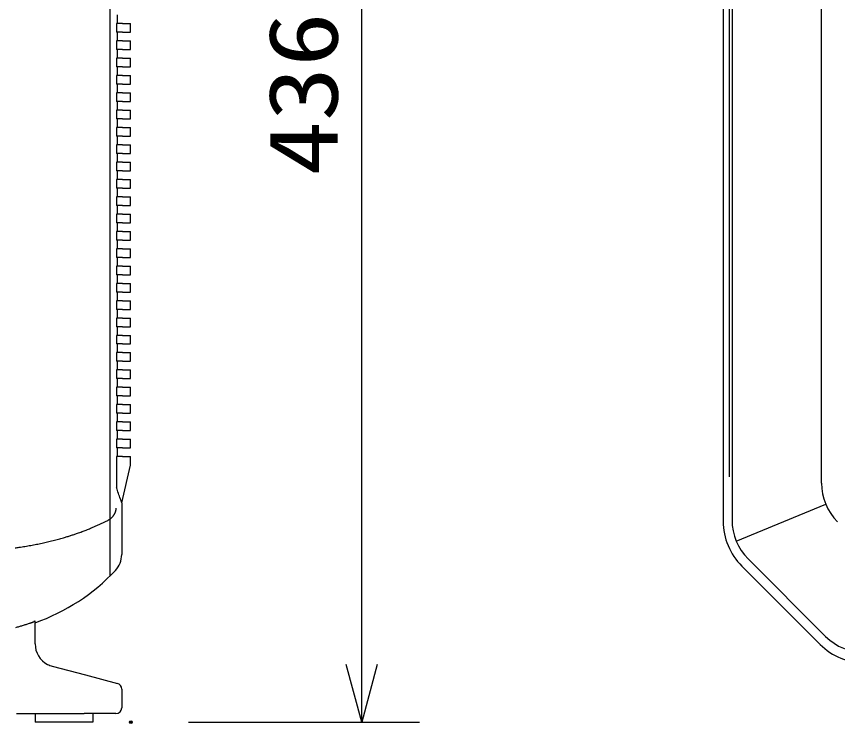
# Model space of a CAD drawing. Units: millimetres, scale not verified. Extents: x -63 to 63, y -57 to 57.
# Drawn here: x -19.7 to 8.75, y -8.68 to 15.81 of the extents above; entities that cross this region are included whole.
import ezdxf
from ezdxf.enums import TextEntityAlignment as Align

# ---------------------------------------------------------------- set-up
doc = ezdxf.new("R2010")
doc.units = ezdxf.units.MM
doc.header["$LTSCALE"] = 0.190236
doc.header["$PDMODE"] = 32
doc.header["$PDSIZE"] = 0.0951
doc.linetypes.add('LONG_DASHED2', pattern=[13, 12, -1])
doc.layers.add('0-3_GAIKEI', color=7, linetype='Continuous')
doc.layers.add('0-4_SUNPO', color=3, linetype='Continuous')
doc.styles.add('ＭＳ ゴシック', font='')
doc.styles.get('ＭＳ ゴシック').set_extended_font_data('MS Gothic')

# ---------------------------------------------------------------- blocks, each defined once
blk = doc.blocks.new('_OPEN30')
at = {"layer": '0-4_SUNPO', "color": 7}
blk.add_line((0, 0), (-1, 0), dxfattribs=at)
blk.add_lwpolyline([(-1, 0.26795), (0, 0), (-1, -0.26795)], dxfattribs=at)

msp = doc.modelspace()

# ---------------------------------------------------------------- linework, layer by layer
at = {"layer": '0-3_GAIKEI', "color": 3}
for p, q in [((-7.7361, -6.6363), (-7.7361, 33.0137)), ((-13.7361, -8.6363), (-5.736, -8.6363))]:
    msp.add_line(p, q, dxfattribs=at)
at = {"layer": '0-3_GAIKEI'}
for p, q in [((-16.4634, 26.0056), (-16.4634, -3.5782)), ((4.7919, 23.8895), (4.7919, -1.6751)), ((4.9968, 22.825), (4.9968, 4.1637)), ((5.0968, 22.7977), (5.0968, -1.6353)), ((8.1968, -0.3513), (8.1968, 22.7066)), ((-16.2072, 15.8637), (-16.2072, 15.5637)), ((-16.2072, 15.5637), (-16.2305, 15.5637)), ((-16.2305, 15.5637), (-16.2305, 15.2637)), ((-16.2072, 15.2637), (-16.2305, 15.2637)), ((-16.2072, 15.2637), (-16.2072, 14.9637)), ((-16.2072, 14.9637), (-16.2305, 14.9637)), ((-16.2305, 14.9637), (-16.2305, 14.6637)), ((-16.2072, 14.6637), (-16.2305, 14.6637)), ((-16.2072, 14.6637), (-16.2072, 14.3637)), ((-16.2072, 14.3637), (-16.2305, 14.3637)), ((-16.2305, 14.3637), (-16.2305, 14.0637)), ((-16.2072, 14.0637), (-16.2305, 14.0637)), ((-16.2072, 14.0637), (-16.2072, 13.7637)), ((-16.2072, 13.7637), (-16.2305, 13.7637)), ((-16.2305, 13.7637), (-16.2305, 13.4637)), ((-16.2072, 13.4637), (-16.2305, 13.4637)), ((-16.2072, 13.4637), (-16.2072, 13.1637)), ((-16.2072, 13.1637), (-16.2305, 13.1637)), ((-16.2305, 13.1637), (-16.2305, 12.8637)), ((-16.2072, 12.8637), (-16.2305, 12.8637)), ((-16.2072, 12.8637), (-16.2072, 12.5637)), ((-16.2072, 12.5637), (-16.2305, 12.5637)), ((-16.2305, 12.5637), (-16.2305, 12.2637)), ((-16.2072, 12.2637), (-16.2305, 12.2637)), ((-16.2072, 12.2637), (-16.2072, 11.9637)), ((-16.2072, 11.9637), (-16.2305, 11.9637)), ((-16.2305, 11.9637), (-16.2305, 11.6637)), ((-16.2072, 11.6637), (-16.2305, 11.6637)), ((-16.2072, 11.6637), (-16.2072, 11.3637)), ((-16.2072, 11.3637), (-16.2305, 11.3637)), ((-16.2305, 11.3637), (-16.2305, 11.0637)), ((-16.2072, 11.0637), (-16.2305, 11.0637)), ((-16.2072, 11.0637), (-16.2072, 10.7637)), ((-16.2072, 10.7637), (-16.2305, 10.7637)), ((-16.2305, 10.7637), (-16.2305, 10.4637)), ((-16.2072, 10.4637), (-16.2305, 10.4637)), ((-16.2072, 10.4637), (-16.2072, 10.1637)), ((-16.2072, 10.1637), (-16.2305, 10.1637)), ((-16.2305, 10.1637), (-16.2305, 9.8637)), ((-16.2072, 9.8637), (-16.2305, 9.8637)), ((-16.2072, 9.8637), (-16.2072, 9.5637)), ((-16.2072, 9.5637), (-16.2305, 9.5637)), ((-16.2305, 9.5637), (-16.2305, 9.2637)), ((-16.2072, 9.2637), (-16.2305, 9.2637)), ((-16.2072, 9.2637), (-16.2072, 8.9637)), ((-16.2072, 8.9637), (-16.2305, 8.9637)), ((-16.2305, 8.9637), (-16.2305, 8.6637)), ((-16.2072, 8.6637), (-16.2305, 8.6637)), ((-16.2072, 8.6637), (-16.2072, 8.3637)), ((-16.2072, 8.3637), (-16.2305, 8.3637)), ((-16.2305, 8.3637), (-16.2305, 8.0637)), ((-16.2072, 8.0637), (-16.2305, 8.0637)), ((-16.2072, 8.0637), (-16.2072, 7.7637)), ((-16.2072, 7.7637), (-16.2305, 7.7637)), ((-16.2305, 7.7637), (-16.2305, 7.4637)), ((-16.2072, 7.4637), (-16.2305, 7.4637)), ((-16.2072, 7.4637), (-16.2072, 7.1637)), ((-16.2072, 7.1637), (-16.2305, 7.1637)), ((-16.2305, 7.1637), (-16.2305, 6.8637)), ((-16.2072, 6.8637), (-16.2305, 6.8637)), ((-16.2072, 6.8637), (-16.2072, 6.5637)), ((-16.2072, 6.5637), (-16.2305, 6.5637)), ((-16.2305, 6.5637), (-16.2305, 6.2637)), ((-16.2072, 6.2637), (-16.2305, 6.2637)), ((-16.2072, 6.2637), (-16.2072, 5.9637)), ((-16.2072, 5.9637), (-16.2305, 5.9637)), ((-16.2305, 5.9637), (-16.2305, 5.6637)), ((-16.2072, 5.6637), (-16.2305, 5.6637)), ((-16.2072, 5.6637), (-16.2072, 5.3637)), ((-16.2072, 5.3637), (-16.2305, 5.3637)), ((-16.2305, 5.3637), (-16.2305, 5.0637)), ((-16.2072, 5.0637), (-16.2305, 5.0637)), ((-16.2072, 5.0637), (-16.2072, 4.7637)), ((-16.2072, 4.7637), (-16.2305, 4.7637)), ((-16.2305, 4.7637), (-16.2305, 4.4637)), ((-16.2072, 4.4637), (-16.2305, 4.4637)), ((-16.2072, 4.4637), (-16.2072, 4.1637)), ((-16.2072, 4.1637), (-16.2305, 4.1637)), ((-16.2305, 4.1637), (-16.2305, 3.8637)), ((4.9968, 4.1637), (4.9968, 4.0637)), ((4.9968, 4.0637), (4.9968, 3.8137)), ((-16.2072, 3.8637), (-16.2305, 3.8637)), ((-16.2072, 3.8637), (-16.2072, 3.5637)), ((4.9968, 3.8137), (4.9968, 0.2137)), ((-16.2072, 3.5637), (-16.2305, 3.5637)), ((-16.2305, 3.5637), (-16.2305, 3.2637)), ((-16.2072, 3.2637), (-16.2305, 3.2637)), ((-16.2072, 3.2637), (-16.2072, 2.9637)), ((-16.2072, 2.9637), (-16.2305, 2.9637)), ((-16.2305, 2.9637), (-16.2305, 2.6637)), ((-16.2072, 2.6637), (-16.2305, 2.6637)), ((-16.2072, 2.6637), (-16.2072, 2.3637)), ((-16.2072, 2.3637), (-16.2305, 2.3637)), ((-16.2305, 2.3637), (-16.2305, 2.0637)), ((-16.2072, 2.0637), (-16.2305, 2.0637)), ((-16.2072, 2.0637), (-16.2072, 1.7637)), ((-16.2072, 1.7637), (-16.2305, 1.7637)), ((-16.2305, 1.7637), (-16.2305, 1.4637)), ((-16.2072, 1.4637), (-16.2305, 1.4637)), ((-16.2072, 1.4637), (-16.2072, 1.1637)), ((-16.2072, 0.8637), (-16.2305, 0.8637)), ((-16.2072, 0.8637), (-16.2072, 0.5637)), ((-16.2305, 0.5637), (-16.2305, -0.5163)), ((4.9968, 0.2137), (4.9968, -0.0363)), ((4.9968, -0.0363), (4.9968, -0.1363)), ((-16.0509, -1.0363), (-16.0509, -2.8305)), ((5.2414, -2.3624), (8.3414, -1.0784)), ((8.3403, -5.6658), (5.6533, -2.9788)), ((8.1475, -5.942), (5.4362, -3.2308)), ((-19.0509, -5.1901), (-19.0509, -5.1403)), ((-19.0509, -5.9217), (-19.0509, -5.1901)), ((-18.457, -6.6947), (-17.3096, -7.0006)), ((-17.3096, -7.0006), (-16.1994, -7.2967)), ((-16.0509, -7.4899), (-16.0509, -8.1363)), ((-19.7009, -8.3363), (-19.0509, -8.3363)), ((-19.0509, -8.3363), (-19.0509, -8.6363)), ((-19.0509, -8.3363), (-18.6957, -8.3363)), ((-18.6957, -8.3363), (-17.3502, -8.3363)), ((-17.0509, -8.3363), (-17.3502, -8.3363)), ((-17.0509, -8.3363), (-17.0509, -8.6363)), ((-16.2509, -8.3363), (-17.0509, -8.3363)), ((-17.0509, -8.6363), (-19.0509, -8.6363))]:
    msp.add_line(p, q, dxfattribs=at)
at = {"layer": '0-3_GAIKEI', "color": 1}
for p, q in [((-16.0256, 15.5637), (-16.2072, 15.5637)), ((-16.0256, 15.5637), (-15.7509, 15.5637)), ((-15.7509, 15.2637), (-15.7509, 15.5637)), ((-16.0256, 15.2637), (-16.2072, 15.2637)), ((-16.0256, 15.2637), (-15.7509, 15.2637)), ((-16.0256, 14.9637), (-16.2072, 14.9637)), ((-16.0256, 14.9637), (-15.7509, 14.9637)), ((-15.7509, 14.6637), (-15.7509, 14.9637)), ((-16.0256, 14.6637), (-16.2072, 14.6637)), ((-16.0256, 14.6637), (-15.7509, 14.6637)), ((-16.0256, 14.3637), (-16.2072, 14.3637)), ((-16.0256, 14.3637), (-15.7509, 14.3637)), ((-15.7509, 14.0637), (-15.7509, 14.3637)), ((-16.0256, 14.0637), (-16.2072, 14.0637)), ((-16.0256, 14.0637), (-15.7509, 14.0637)), ((-16.0256, 13.7637), (-16.2072, 13.7637)), ((-16.0256, 13.7637), (-15.7509, 13.7637)), ((-15.7509, 13.4637), (-15.7509, 13.7637)), ((-16.0256, 13.4637), (-16.2072, 13.4637)), ((-16.0256, 13.4637), (-15.7509, 13.4637)), ((-16.0256, 13.1637), (-16.2072, 13.1637)), ((-16.0256, 13.1637), (-15.7509, 13.1637)), ((-15.7509, 12.8637), (-15.7509, 13.1637)), ((-16.0256, 12.8637), (-16.2072, 12.8637)), ((-16.0256, 12.8637), (-15.7509, 12.8637)), ((-16.0256, 12.5637), (-16.2072, 12.5637)), ((-16.0256, 12.5637), (-15.7509, 12.5637)), ((-15.7509, 12.2637), (-15.7509, 12.5637)), ((-16.0256, 12.2637), (-16.2072, 12.2637)), ((-16.0256, 12.2637), (-15.7509, 12.2637)), ((-16.0256, 11.9637), (-16.2072, 11.9637)), ((-16.0256, 11.9637), (-15.7509, 11.9637)), ((-15.7509, 11.6637), (-15.7509, 11.9637)), ((-16.0256, 11.6637), (-16.2072, 11.6637)), ((-16.0256, 11.6637), (-15.7509, 11.6637)), ((-16.0256, 11.3637), (-16.2072, 11.3637)), ((-16.0256, 11.3637), (-15.7509, 11.3637)), ((-15.7509, 11.0637), (-15.7509, 11.3637)), ((-16.0256, 11.0637), (-16.2072, 11.0637)), ((-16.0256, 11.0637), (-15.7509, 11.0637)), ((-16.0256, 10.7637), (-16.2072, 10.7637)), ((-16.0256, 10.7637), (-15.7509, 10.7637)), ((-15.7509, 10.4637), (-15.7509, 10.7637)), ((-16.0256, 10.4637), (-16.2072, 10.4637)), ((-16.0256, 10.4637), (-15.7509, 10.4637)), ((-16.0256, 10.1637), (-16.2072, 10.1637)), ((-16.0256, 10.1637), (-15.7509, 10.1637)), ((-15.7509, 9.8637), (-15.7509, 10.1637)), ((-16.0256, 9.8637), (-16.2072, 9.8637)), ((-16.0256, 9.8637), (-15.7509, 9.8637)), ((-16.0256, 9.5637), (-16.2072, 9.5637)), ((-16.0256, 9.5637), (-15.7509, 9.5637)), ((-15.7509, 9.2637), (-15.7509, 9.5637)), ((-16.0256, 9.2637), (-16.2072, 9.2637)), ((-16.0256, 9.2637), (-15.7509, 9.2637)), ((-16.0256, 8.9637), (-16.2072, 8.9637)), ((-16.0256, 8.9637), (-15.7509, 8.9637)), ((-15.7509, 8.6637), (-15.7509, 8.9637)), ((-16.0256, 8.6637), (-16.2072, 8.6637)), ((-16.0256, 8.6637), (-15.7509, 8.6637)), ((-16.0256, 8.3637), (-16.2072, 8.3637)), ((-16.0256, 8.3637), (-15.7509, 8.3637)), ((-15.7509, 8.0637), (-15.7509, 8.3637)), ((-16.0256, 8.0637), (-16.2072, 8.0637)), ((-16.0256, 8.0637), (-15.7509, 8.0637)), ((-16.0256, 7.7637), (-16.2072, 7.7637)), ((-16.0256, 7.7637), (-15.7509, 7.7637)), ((-15.7509, 7.4637), (-15.7509, 7.7637)), ((-16.0256, 7.4637), (-16.2072, 7.4637)), ((-16.0256, 7.4637), (-15.7509, 7.4637)), ((-16.0256, 7.1637), (-16.2072, 7.1637)), ((-16.0256, 7.1637), (-15.7509, 7.1637)), ((-15.7509, 6.8637), (-15.7509, 7.1637)), ((-16.0256, 6.8637), (-16.2072, 6.8637)), ((-16.0256, 6.8637), (-15.7509, 6.8637)), ((-16.0256, 6.5637), (-16.2072, 6.5637)), ((-16.0256, 6.5637), (-15.7509, 6.5637)), ((-15.7509, 6.2637), (-15.7509, 6.5637)), ((-16.0256, 6.2637), (-16.2072, 6.2637)), ((-16.0256, 6.2637), (-15.7509, 6.2637)), ((-16.0256, 5.9637), (-16.2072, 5.9637)), ((-16.0256, 5.9637), (-15.7509, 5.9637)), ((-15.7509, 5.6637), (-15.7509, 5.9637)), ((-16.0256, 5.6637), (-16.2072, 5.6637)), ((-16.0256, 5.6637), (-15.7509, 5.6637)), ((-16.0256, 5.3637), (-16.2072, 5.3637)), ((-16.0256, 5.3637), (-15.7509, 5.3637)), ((-15.7509, 5.0637), (-15.7509, 5.3637)), ((-16.0256, 5.0637), (-16.2072, 5.0637)), ((-16.0256, 5.0637), (-15.7509, 5.0637)), ((-16.0256, 4.7637), (-16.2072, 4.7637)), ((-16.0256, 4.7637), (-15.7509, 4.7637)), ((-15.7509, 4.4637), (-15.7509, 4.7637)), ((-16.0256, 4.4637), (-16.2072, 4.4637)), ((-16.0256, 4.4637), (-15.7509, 4.4637)), ((-16.0256, 4.1637), (-16.2072, 4.1637)), ((-16.0256, 4.1637), (-15.7509, 4.1637)), ((-15.7509, 3.8637), (-15.7509, 4.1637)), ((-16.0256, 3.8637), (-16.2072, 3.8637)), ((-16.0256, 3.8637), (-15.7509, 3.8637)), ((-16.0256, 3.5637), (-16.2072, 3.5637)), ((-16.0256, 3.5637), (-15.7509, 3.5637)), ((-15.7509, 3.2637), (-15.7509, 3.5637)), ((-16.0256, 3.2637), (-16.2072, 3.2637)), ((-16.0256, 3.2637), (-15.7509, 3.2637)), ((-16.0256, 2.9637), (-16.2072, 2.9637)), ((-16.0256, 2.9637), (-15.7509, 2.9637)), ((-15.7509, 2.6637), (-15.7509, 2.9637)), ((-16.0256, 2.6637), (-16.2072, 2.6637)), ((-16.0256, 2.6637), (-15.7509, 2.6637)), ((-16.0256, 2.3637), (-16.2072, 2.3637)), ((-16.0256, 2.3637), (-15.7509, 2.3637)), ((-15.7509, 2.0637), (-15.7509, 2.3637)), ((-16.0256, 2.0637), (-16.2072, 2.0637)), ((-16.0256, 2.0637), (-15.7509, 2.0637)), ((-16.0256, 1.7637), (-16.2072, 1.7637)), ((-16.0256, 1.7637), (-15.7509, 1.7637)), ((-15.7509, 1.4637), (-15.7509, 1.7637)), ((-16.0256, 1.4637), (-16.2072, 1.4637)), ((-16.0256, 1.4637), (-15.7509, 1.4637)), ((-16.0256, 1.1637), (-16.2072, 1.1637)), ((-16.0256, 1.1637), (-15.7509, 1.1637)), ((-15.7509, 0.8637), (-15.7509, 1.1637)), ((-16.0256, 0.8637), (-16.2072, 0.8637)), ((-16.0256, 0.8637), (-15.7509, 0.8637)), ((-16.2072, 0.5637), (-16.2305, 0.5637)), ((-16.0256, 0.5637), (-16.2072, 0.5637)), ((-16.0256, 0.5637), (-15.7509, 0.5637)), ((-15.7509, 0.2637), (-15.7509, 0.5637)), ((-16.0509, -1.0363), (-15.7509, 0.2637))]:
    msp.add_line(p, q, dxfattribs=at)
at = {"layer": '0-3_GAIKEI', "linetype": 'LONG_DASHED2'}
for p, q in [((4.9968, 4.1637), (4.9968, 4.0637)), ((4.9968, 4.0637), (4.9968, 3.8137)), ((4.9968, 3.8137), (4.9968, 0.2137)), ((4.9968, 0.2137), (4.9968, -0.0363)), ((4.9968, -0.0363), (4.9968, -0.1363))]:
    msp.add_line(p, q, dxfattribs=at)
at = {"layer": '0-3_GAIKEI'}
msp.add_lwpolyline([(-16.2072, 1.1637), (-16.2305, 1.1637), (-16.2305, 0.8637)], dxfattribs=at)
for centre, radius, start, end in [((-4226.1121, -1454.7273), 4453.9682, 19.05369, 19.05635), ((10.0968, -0.3513), 1.9, 179.99996, 224.99999), ((-4225.9101, -1454.6575), 4453.7545, 19.05104, 19.05369), ((-4225.7663, -1454.6079), 4453.6023, 19.05015, 19.05104), ((-4225.7647, -1454.6073), 4453.6006, 19.04927, 19.05015), ((-16.7362, -1.1792), 0.5008, 330.69328, 332.30162), ((-16.7274, -1.1838), 0.4909, 332.30167, 333.93009), ((-16.719, -1.1879), 0.4815, 333.93015, 335.57829), ((-16.711, -1.1915), 0.4728, 335.57835, 337.24575), ((-16.7035, -1.1947), 0.4645, 337.24583, 338.93193), ((-16.6963, -1.1974), 0.4569, 338.93202, 340.6362), ((-16.6897, -1.1998), 0.4498, 340.6363, 342.35783), ((-16.6835, -1.2017), 0.4434, 342.35793, 344.09598), ((-16.6778, -1.2034), 0.4375, 344.09609, 345.84974), ((-16.6727, -1.2047), 0.4321, 345.84986, 347.61808), ((-16.6681, -1.2057), 0.4274, 347.61821, 349.3999), ((-16.664, -1.2064), 0.4233, 349.40004, 351.19399), ((-16.6605, -1.207), 0.4198, 351.19413, 352.99904), ((-16.6577, -1.2073), 0.4169, 352.9992, 354.81368), ((-16.6554, -1.2075), 0.4146, 354.81385, 356.63646), ((-16.6537, -1.2076), 0.4129, 356.63663, 358.46585), ((-19.747, 4.527), 6.9571, 295.89031, 296.80979), ((-19.6341, 4.3036), 6.7068, 296.8097, 297.75162), ((-19.5607, 4.1634), 6.5486, 297.7543, 298.02572), ((-19.5276, 4.1014), 6.4783, 298.02572, 298.29908), ((-16.8983, -1.0371), 0.7177, 308.00093, 309.35038), ((-16.8875, -1.0503), 0.7006, 309.35033, 310.72033), ((-16.8765, -1.0631), 0.6838, 310.72028, 312.11156), ((-16.8654, -1.0754), 0.6672, 312.11151, 313.52478), ((-16.8542, -1.0871), 0.651, 313.52473, 314.96068), ((-16.843, -1.0984), 0.6351, 314.96064, 316.41994), ((-16.8317, -1.1091), 0.6196, 316.4199, 317.90321), ((-16.8205, -1.1193), 0.6044, 317.90317, 319.41107), ((-16.8093, -1.1288), 0.5897, 319.41104, 320.94409), ((-16.7982, -1.1378), 0.5754, 320.94407, 322.50277), ((-16.7872, -1.1463), 0.5616, 322.50275, 324.08752), ((-16.7764, -1.1541), 0.5483, 324.08751, 325.6987), ((-16.7659, -1.1613), 0.5355, 325.69871, 327.33657), ((-16.7556, -1.1679), 0.5232, 327.33659, 329.00129), ((-16.7456, -1.1739), 0.5115, 329.00132, 330.69289), ((6.9919, -1.6751), 2.2, 180, 225), ((6.9968, -1.6353), 1.9, 179.99999, 224.99999), ((-20.4163, 6.0674), 8.6374, 290.23875, 291.30847), ((-20.29, 5.7435), 8.2896, 291.30829, 292.40694), ((-20.174, 5.4616), 7.9848, 292.40852, 293.25115), ((-20.0712, 5.2225), 7.7246, 293.25108, 294.11211), ((-19.9657, 4.9868), 7.4663, 294.11201, 294.99112), ((-19.8577, 4.755), 7.2106, 294.99104, 295.89042), ((-20.9574, 7.7125), 10.3697, 285.15886, 286.20459), ((-20.872, 7.4175), 10.0625, 286.20616, 286.93585), ((-20.798, 7.1748), 9.8088, 286.93578, 287.6775), ((-20.7197, 6.929), 9.5508, 287.67745, 288.43095), ((-20.6385, 6.6854), 9.2941, 288.43088, 289.19764), ((-20.5368, 6.3942), 8.9856, 289.19608, 290.23892), ((-21.4345, 9.888), 12.5981, 278.35308, 279.28168), ((-21.391, 9.6223), 12.3288, 279.28152, 280.2229), ((-21.3398, 9.3385), 12.0405, 280.22278, 281.17688), ((-21.2806, 9.0388), 11.735, 281.17672, 282.1465), ((-21.2127, 8.7236), 11.4126, 282.14635, 283.13183), ((-21.1363, 8.3964), 11.0766, 283.13166, 284.13608), ((-21.0514, 8.0594), 10.729, 284.13591, 285.15905), ((-21.4714, 10.141), 12.8538, 277.70722, 278.03016), ((-21.4596, 10.0568), 12.7687, 278.03015, 278.35446), ((-16.8509, -2.8305), 0.8, 316.78722, 0), ((-21.3696, 1.4148), 7, 289.34387, 316.78722), ((-21.5117, 1.4171), 7.0022, 284.80413, 285.31295), ((-21.5116, 1.4168), 7.002, 285.31295, 285.82179), ((-21.5115, 1.4166), 7.0017, 285.82179, 286.33065), ((-21.5114, 1.4163), 7.0014, 286.33065, 286.83784), ((-21.5114, 1.416), 7.0012, 286.83784, 287.34503), ((-21.5113, 1.4158), 7.0009, 287.34503, 287.85223), ((-21.5112, 1.4155), 7.0006, 287.85223, 288.35944), ((-21.5111, 1.4153), 7.0004, 288.35944, 288.86668), ((-22.245, 3.563), 9.27, 288.86671, 288.93053), ((-22.2659, 3.6236), 9.3341, 288.93054, 288.99293), ((-22.2939, 3.7052), 9.4204, 288.99294, 289.05377), ((-22.3304, 3.8107), 9.532, 289.05378, 289.11296), ((-22.3764, 3.9435), 9.6726, 289.11297, 289.17036), ((-22.4337, 4.1082), 9.8469, 289.17036, 289.22584), ((-22.4996, 4.2972), 10.0471, 289.22583, 289.27269), ((-22.576, 4.5158), 10.2786, 289.2727, 289.31748), ((-22.6677, 4.7774), 10.5559, 289.31748, 289.36008), ((-22.7793, 5.0949), 10.8924, 289.36009, 289.40039), ((-22.917, 5.4861), 11.3072, 289.4004, 289.43825), ((-23.0904, 5.9772), 11.828, 289.43826, 289.47351), ((-23.3132, 6.6075), 12.4965, 289.47353, 289.506), ((-23.6078, 7.4391), 13.3788, 289.50602, 289.5355), ((-24.0115, 8.5767), 14.5858, 289.53552, 289.56179), ((-24.592, 10.2105), 16.3197, 289.56181, 289.58457), ((-25.4875, 12.7274), 18.9912, 289.5846, 289.60354), ((-27.0281, 17.053), 23.5829, 289.60357, 289.61833), ((-29.9208, 25.1687), 32.1987, 289.61825, 289.62688), ((-36.9674, 44.9283), 53.1772, 289.62691, 289.63196), ((6.6436, -77.3116), 76.6092, 109.62989, 109.63315), ((-9.2388, -32.782), 29.332, 109.62174, 109.62994), ((-13.4836, -20.8753), 16.6913, 109.60801, 109.62181), ((-15.4379, -15.3895), 10.8677, 109.58783, 109.60809), ((-16.5511, -12.2611), 7.5472, 109.56017, 109.58793), ((-17.2616, -10.2613), 5.4249, 109.52366, 109.5603), ((-17.7475, -8.891), 3.9711, 109.47656, 109.52383), ((-18.0947, -7.9091), 2.9295, 109.41659, 109.4768), ((-18.3361, -7.2244), 2.2036, 109.35253, 109.41639), ((-18.5083, -6.7342), 1.684, 109.27395, 109.35283), ((-18.6447, -6.344), 1.2707, 109.17645, 109.27437), ((-18.7528, -6.033), 0.9413, 109.05432, 109.17706), ((-18.8381, -5.7861), 0.6801, 108.89919, 109.05525), ((-18.9044, -5.5923), 0.4754, 108.69817, 108.90065), ((-18.9549, -5.4432), 0.3179, 108.43051, 108.70062), ((-18.9888, -5.3414), 0.2106, 108.14163, 108.42918), ((-19.0115, -5.272), 0.1376, 107.7511, 108.14596), ((-19.0283, -5.2198), 0.0827, 107.18773, 107.75966), ((-19.0397, -5.1828), 0.0441, 106.31073, 107.20713), ((-19.0463, -5.16), 0.0203, 104.93516, 106.34184), ((-19.0497, -5.1473), 0.00719, 102.13058, 105.08851), ((-19.0507, -5.1426), 0.00237, 98.97524, 101.94768), ((-19.051, -5.1404), 0.00017, 77.33821, 94.6605), ((-19.0509, -5.1411), 0.00083, 93.13007, 99.28559), ((-19.0509, -5.1403), 0.00002, 9.30913, 83.07404), ((9.6838, -4.3223), 1.9, 225.00001, 270.00001), ((-18.2509, -5.9217), 0.8, 180, 242.62596), ((9.7032, -4.3864), 2.2, 225, 270), ((-18.2509, -5.9217), 0.8, 242.62596, 255.06858), ((-16.2509, -7.4899), 0.2, 0, 75.06858), ((-16.2509, -8.1363), 0.2, 270, 0)]:
    msp.add_arc(centre, radius, start, end, dxfattribs=at)
at = {"layer": '0-4_SUNPO', "color": 7}
msp.add_point((-15.7361, -8.6363), dxfattribs=at)

# ---------------------------------------------------------------- block references
at = {"layer": '0-3_GAIKEI', "xscale": 2, "yscale": 2, "rotation": 270}
msp.add_blockref('_OPEN30', (-7.7361, -8.6363), dxfattribs=at)

# ---------------------------------------------------------------- texts
at = {"layer": '0-3_GAIKEI', "color": 3, "style": 'ＭＳ ゴシック', "width": 1.15}
msp.add_text('436', height=2.406, rotation=90, dxfattribs=at).set_placement((-7.8456, 10.3015), align=Align.BOTTOM_LEFT)

doc.saveas('drawing.dxf')
